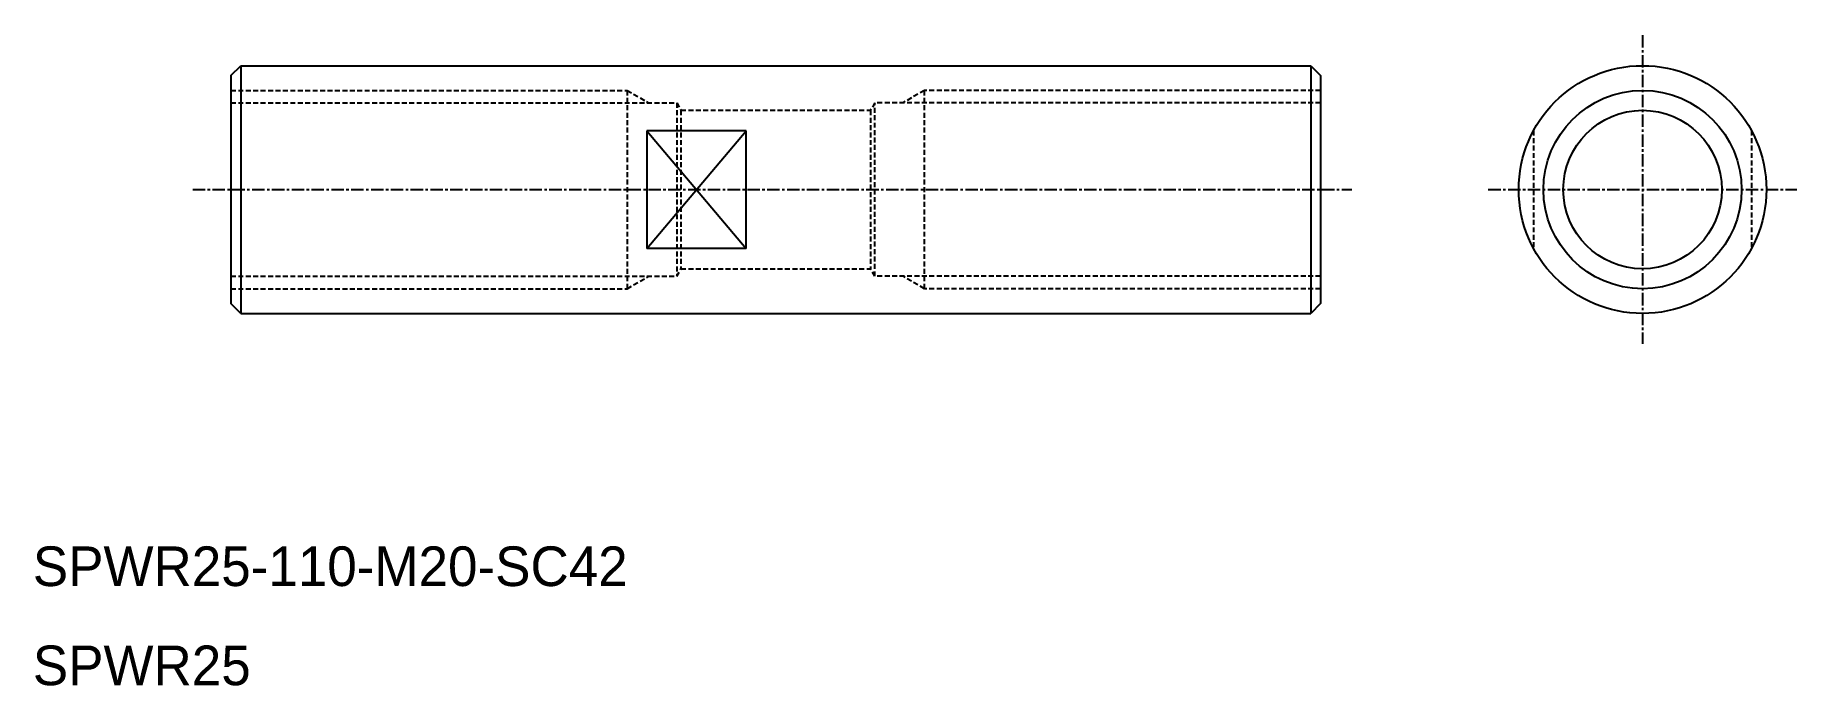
# Model space of a CAD drawing. Extents: x 10 to 188, y 10 to 76.
import ezdxf

# ---------------------------------------------------------------- set-up
doc = ezdxf.new("R2010")
doc.units = 0
doc.linetypes.add('CENTER', pattern=[2, 1.25, -0.25, 0.25, -0.25])
doc.linetypes.add('DASHED', pattern=[0.75, 0.5, -0.25])
doc.layers.get('0').update_dxf_attribs({"linetype": 'CONTINUOUS'})
doc.layers.add('CENTER', color=1, linetype='CENTER')

msp = doc.modelspace()

# ---------------------------------------------------------------- linework, layer by layer
at = {"color": 7, "linetype": 'CONTINUOUS'}
for p, q in [((30, 71.5), (31, 72.5)), ((30, 71.5), (30, 48.5)), ((31, 72.5), (139, 72.5)), ((31, 72.5), (31, 47.5)), ((53, 72.5), (53, 72.5)), ((75, 72.5), (75, 72.5)), ((139, 72.5), (139, 47.5)), ((139, 72.5), (140, 71.5)), ((140, 71.5), (140, 48.5)), ((30, 70), (30, 50)), ((140, 70), (140, 50)), ((82, 65.94), (72, 65.94)), ((72, 65.94), (72, 54.06)), ((82, 54.06), (82, 65.94)), ((82, 54.06), (72, 54.06)), ((31, 47.5), (30, 48.5)), ((140, 48.5), (139, 47.5)), ((31, 47.5), (139, 47.5))]:
    msp.add_line(p, q, dxfattribs=at)
at = {"color": 3, "linetype": 'DASHED'}
for p, q in [((30, 70), (70, 70)), ((70, 70), (72.17, 68.75)), ((70, 70), (70, 50)), ((100, 70), (97.83, 68.75)), ((140, 70), (100, 70)), ((100, 50), (100, 70)), ((30, 68.75), (75, 68.75)), ((75, 68.75), (75, 51.25)), ((75, 68.75), (75.43, 68)), ((75.43, 68), (75.43, 52)), ((75.43, 68), (94.57, 68)), ((95, 68.75), (94.57, 68)), ((94.57, 68), (94.57, 52)), ((140, 68.75), (95, 68.75)), ((95, 51.25), (95, 68.75)), ((161.5, 65.94), (161.5, 54.06)), ((183.5, 65.94), (183.5, 54.06)), ((75, 51.25), (75.43, 52)), ((75.43, 52), (94.57, 52)), ((95, 51.25), (94.57, 52)), ((30, 51.25), (75, 51.25)), ((30, 50), (70, 50)), ((70, 50), (72.17, 51.25)), ((140, 51.25), (95, 51.25)), ((100, 50), (97.83, 51.25)), ((140, 50), (100, 50))]:
    msp.add_line(p, q, dxfattribs=at)
at = {"color": 3, "linetype": 'CONTINUOUS'}
for p, q in [((72, 54.06), (82, 65.94)), ((72, 65.94), (82, 54.06))]:
    msp.add_line(p, q, dxfattribs=at)
at = {"color": 7, "linetype": 'CONTINUOUS'}
for radius in [12.5, 8]:
    msp.add_circle((172.5, 60), radius, dxfattribs=at)
at = {"color": 3}
msp.add_circle((172.5, 60), 10, dxfattribs=at)
at = {"layer": 'CENTER', "color": 1, "linetype": 'CENTER'}
for p, q in [((172.5, 75.57), (172.5, 44.43)), ((26.14, 60), (143.14, 60)), ((156.93, 60), (188.07, 60))]:
    msp.add_line(p, q, dxfattribs=at)

# ---------------------------------------------------------------- texts
at = {"color": 7, "linetype": 'CONTINUOUS'}
for s, p in [('SPWR25-110-M20-SC42', (10, 20)), ('SPWR25', (10, 10))]:
    msp.add_text(s, height=4, dxfattribs=at).set_placement(p)

doc.saveas('drawing.dxf')
